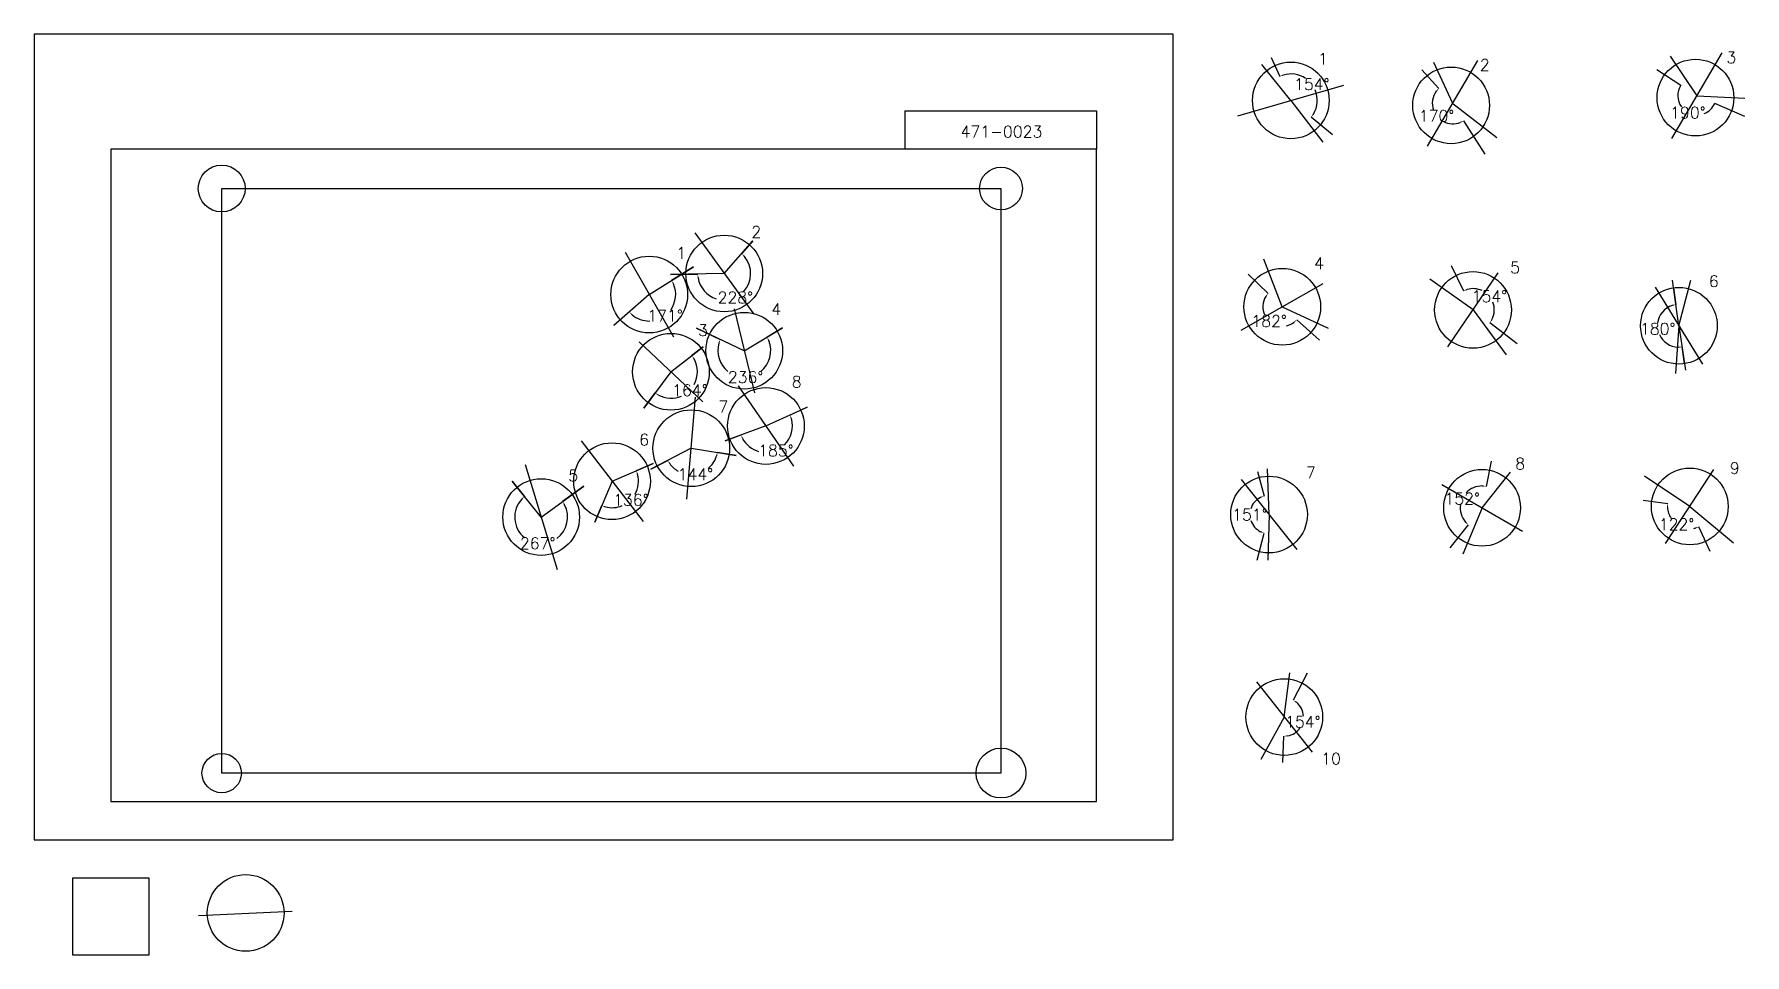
# Model space of a CAD drawing. Extents: x 0 to 2230150, y -150000 to 1050000.
import ezdxf

# ---------------------------------------------------------------- set-up
doc = ezdxf.new("R2010")
doc.units = 0
doc.header["$MEASUREMENT"] = 0
doc.layers.get('0').update_dxf_attribs({"linetype": 'CONTINUOUS'})
doc.layers.get('Defpoints').update_dxf_attribs({"linetype": 'CONTINUOUS'})
for name, color, linetype in [('_0-0_', 7, 'CONTINUOUS'), ('_0-1_V-nasSTD', 7, 'CONTINUOUS'), ('_0-2_番号', 7, 'CONTINUOUS'), ('ADD_LINE', 7, 'CONTINUOUS'), ('文字', 7, 'CONTINUOUS'), ('画像', 7, 'CONTINUOUS')]:
    doc.layers.add(name, color=color, linetype=linetype)
doc.layers.add('位置合わせ用', color=7, linetype='CONTINUOUS', plot=False)
doc.styles.get("Standard").update_dxf_attribs({"font": 'txt', "height": 15000, "bigfont": 'bigfont.shx'})
doc.dimstyles.get("Standard").update_dxf_attribs({"dimtxt": 0.18, "dimasz": 0.18, "dimexe": 0.18, "dimexo": 0.0625, "dimgap": 0.09, "dimtad": 0, "dimtih": 1, "dimtoh": 1, "dimdec": 4, "dimzin": 0, "dimdsep": 46, "dimtxsty": 'Standard', "dimcen": 0.09, "dimadec": 0, "dimazin": 0, "dimtfac": 1, "dimtdec": 4, "dimtofl": 0, "dimtmove": 0, "dimatfit": 3, "dimfxl": 1, "dimtolj": 1, "dimtzin": 0, "dimarcsym": 0})
picture_1 = doc.add_image_def('image1.jpg', size_in_pixel=(800, 600))

# ---------------------------------------------------------------- blocks, each defined once
blk = doc.blocks.new('-000-CCURVE_ORG002')
at = {"layer": '_0-0_', "color": 5, "linetype": 'Continuous'}
for p, q in [((30, -10), (10, -10)), ((10, -10), (10, -30)), ((30, -30), (30, -10)), ((10, -30), (30, -30))]:
    blk.add_line(p, q, dxfattribs=at)
blk = doc.blocks.new('-008-$$ATRU$$11$$背景色$$色$$0_0_0')
at = {"layer": '_0-2_番号'}
blk.add_blockref('-000-CCURVE_ORG002', (0, 0), dxfattribs=at)
blk = doc.blocks.new('*D27')
at = {"layer": 'ADD_LINE', "color": 0, "linetype": 'Continuous', "lineweight": -2}
for p, q in [((1612482, 1019756), (1623866, 995044)), ((1692790, 918934), (1664951, 941812))]:
    blk.add_line(p, q, dxfattribs=at)
for start, end in [(55.935441, 106.423298), (328.898292, 23.176446)]:
    blk.add_arc((1638300, 963714), 34496, start, end, dxfattribs=at)
at = {"layer": 'ADD_LINE', "color": 0}
for points in [[(1628254, 997582), (1628840, 996022), (1623866, 995045)], [(1667157, 946376), (1668518, 945414), (1664951, 941812)]]:
    blk.add_solid(points, dxfattribs=at)
at = {"layer": 'Defpoints', "color": 0}
for p in [(1612482, 1019756), (1638300, 963714), (1672046, 970868), (1692790, 918934)]:
    blk.add_point(p, dxfattribs=at)
at = {"layer": 'ADD_LINE', "color": 0, "linetype": 'Continuous', "insert": (1665608, 984790), "char_height": 15000, "attachment_point": 5}
blk.add_mtext('\\A1;154%%d', dxfattribs=at)
blk = doc.blocks.new('*D28')
at = {"color": 0, "linetype": 'Continuous', "lineweight": -2}
for p, q in [((1809179, 1003391), (1831324, 979396)), ((1891517, 893504), (1863720, 937271))]:
    blk.add_line(p, q, dxfattribs=at)
for start, end in [(143.458517, 199.177328), (242.968088, 291.666013)]:
    blk.add_arc((1849418, 959791), 26678, start, end, dxfattribs=at)
at = {"color": 0}
for points in [[(1828604, 975119), (1827364, 976233), (1831324, 979396)], [(1859646, 934256), (1858888, 935740), (1863721, 937271)]]:
    blk.add_solid(points, dxfattribs=at)
at = {"layer": 'Defpoints', "color": 0}
for p in [(1809179, 1003391), (1849418, 959791), (1823088, 955491), (1891518, 893504)]:
    blk.add_point(p, dxfattribs=at)
at = {"color": 0, "linetype": 'Continuous', "insert": (1828270, 943528), "char_height": 15000, "attachment_point": 5}
blk.add_mtext('\\A1;170%%d', dxfattribs=at)
blk = doc.blocks.new('*D31')
at = {"layer": 'ADD_LINE', "color": 0, "linetype": 'Continuous', "lineweight": -2}
for p, q in [((2115662, 1004203), (2146913, 983688)), ((2230150, 942907), (2190978, 959896))]:
    blk.add_line(p, q, dxfattribs=at)
for start, end in [(146.716384, 215.556167), (291.744567, 336.55299)]:
    blk.add_arc((2167922, 969896), 25131, start, end, dxfattribs=at)
at = {"layer": 'ADD_LINE', "color": 0}
for points in [[(2146913, 983688), (2146913, 983688), (2146913, 983688)], [(2190978, 959896), (2190978, 959896), (2190978, 959896)]]:
    blk.add_solid(points, dxfattribs=at)
at = {"layer": 'Defpoints', "color": 0}
for p in [(2115662, 1004204), (2167922, 969896), (2146156, 957332), (2230150, 942907)]:
    blk.add_point(p, dxfattribs=at)
at = {"layer": 'ADD_LINE', "color": 0, "linetype": 'Continuous', "insert": (2155982, 947782), "char_height": 15000, "attachment_point": 5}
blk.add_mtext('\\A1;190%%d', dxfattribs=at)
blk = doc.blocks.new('*D492')
at = {"color": 0, "linetype": 'Continuous', "lineweight": -2}
for p, q in [((1582560, 737261), (1608834, 712185)), ((1675657, 651191), (1646046, 677753))]:
    blk.add_line(p, q, dxfattribs=at)
for start, end in [(147.654398, 205.986177), (282.024317, 306.788949)]:
    blk.add_arc((1627174, 694681), 25352, start, end, dxfattribs=at)
at = {"color": 0}
for points in [[(1606412, 707733), (1605099, 708759), (1608834, 712185)], [(1642919, 673763), (1641794, 674993), (1646046, 677753)]]:
    blk.add_solid(points, dxfattribs=at)
at = {"layer": 'Defpoints', "color": 0}
for p in [(1582560, 737262), (1627174, 694681), (1602920, 687300), (1675658, 651190)]:
    blk.add_point(p, dxfattribs=at)
at = {"color": 0, "linetype": 'Continuous', "insert": (1609955, 676073), "char_height": 15000, "attachment_point": 5}
blk.add_mtext('\\A1;182%%d', dxfattribs=at)
blk = doc.blocks.new('*D493')
at = {"color": 0, "linetype": 'Continuous', "lineweight": -2}
for p, q in [((1847215, 748386), (1863522, 715452)), ((1933285, 646506), (1897834, 673710))]:
    blk.add_line(p, q, dxfattribs=at)
for start, end in [(64.877904, 105.999917), (332.840982, 21.383423)]:
    blk.add_arc((1875830, 690596), 27737, start, end, dxfattribs=at)
at = {"color": 0}
for points in [[(1867883, 718035), (1868485, 716481), (1863522, 715453)], [(1899804, 678380), (1901213, 677489), (1897835, 673710)]]:
    blk.add_solid(points, dxfattribs=at)
at = {"layer": 'Defpoints', "color": 0}
for p in [(1847214, 748386), (1887525, 715747), (1875830, 690596), (1933286, 646506)]:
    blk.add_point(p, dxfattribs=at)
at = {"color": 0, "linetype": 'Continuous', "insert": (1897257, 708209), "char_height": 15000, "attachment_point": 5}
blk.add_mtext('\\A1;154%%d', dxfattribs=at)
blk = doc.blocks.new('*D494')
at = {"color": 0, "linetype": 'Continuous', "lineweight": -2}
for p, q in [((2097719, 442479), (2129651, 438247)), ((2185031, 375777), (2170441, 407971))]:
    blk.add_line(p, q, dxfattribs=at)
for start, end in [(182.32444, 213.011449), (280.28229, 284.506363)]:
    blk.add_arc((2158450, 434431), 29051, start, end, dxfattribs=at)
at = {"color": 0}
for points in [[(2130255, 433215), (2128590, 433290), (2129651, 438247)], [(2166004, 405520), (2165449, 407092), (2170441, 407970)]]:
    blk.add_solid(points, dxfattribs=at)
at = {"layer": 'Defpoints', "color": 0}
for p in [(2097719, 442479), (2158450, 434431), (2134111, 418569), (2185032, 375776)]:
    blk.add_point(p, dxfattribs=at)
at = {"color": 0, "linetype": 'Continuous', "insert": (2141135, 411104), "char_height": 15000, "attachment_point": 5}
blk.add_mtext('\\A1;122%%d', dxfattribs=at)
blk = doc.blocks.new('*D495')
at = {"color": 0, "linetype": 'Continuous', "lineweight": -2}
for p, q in [((1899485, 493442), (1893065, 460614)), ((1845899, 380648), (1869761, 410403))]:
    blk.add_line(p, q, dxfattribs=at)
for start, end in [(88.997379, 136.834749), (170.916699, 221.208715)]:
    blk.add_arc((1887594, 432640), 28505, start, end, dxfattribs=at)
at = {"color": 0}
for points in [[(1888005, 460311), (1888181, 461969), (1893065, 460615)], [(1865573, 413259), (1866726, 414463), (1869761, 410403)]]:
    blk.add_solid(points, dxfattribs=at)
at = {"layer": 'Defpoints', "color": 0}
for p in [(1899486, 493442), (1869381, 454567), (1887594, 432640), (1845899, 380648)]:
    blk.add_point(p, dxfattribs=at)
at = {"color": 0, "linetype": 'Continuous', "insert": (1861739, 444640), "char_height": 15000, "attachment_point": 5}
blk.add_mtext('\\A1;152%%d', dxfattribs=at)
blk = doc.blocks.new('*D496')
at = {"color": 0, "linetype": 'Continuous', "lineweight": -2}
for p, q in [((1594921, 479957), (1603443, 448007)), ((1594453, 364310), (1603625, 399771))]:
    blk.add_line(p, q, dxfattribs=at)
for start, end in [(116.442259, 162.722612), (197.730428, 243.989803)]:
    blk.add_arc((1609870, 423913), 24936, start, end, dxfattribs=at)
at = {"color": 0}
for points in [[(1599060, 445461), (1598471, 447020), (1603443, 448007)], [(1598646, 400720), (1599223, 402284), (1603625, 399771)]]:
    blk.add_solid(points, dxfattribs=at)
at = {"layer": 'Defpoints', "color": 0}
for p in [(1594921, 479958), (1587247, 434403), (1609870, 423913), (1594453, 364310)]:
    blk.add_point(p, dxfattribs=at)
at = {"color": 0, "linetype": 'Continuous', "insert": (1584933, 423819), "char_height": 15000, "attachment_point": 5}
blk.add_mtext('\\A1;151%%d', dxfattribs=at)
blk = doc.blocks.new('*D497')
at = {"color": 0, "linetype": 'Continuous', "lineweight": -2}
for p, q in [((2137280, 719501), (2140368, 697666)), ((2151611, 620534), (2148379, 642348))]:
    blk.add_line(p, q, dxfattribs=at)
for start, end in [(108.314688, 172.816777), (204.310121, 268.164898)]:
    blk.add_arc((2144282, 669994), 27948, start, end, dxfattribs=at)
at = {"color": 0}
for points in [[(2135690, 695715), (2135310, 697337), (2140368, 697666)], [(2143435, 641228), (2143339, 642892), (2148379, 642348)]]:
    blk.add_solid(points, dxfattribs=at)
at = {"layer": 'Defpoints', "color": 0}
for p in [(2137280, 719501), (2144282, 669994), (2122350, 652671), (2151611, 620534)]:
    blk.add_point(p, dxfattribs=at)
at = {"color": 0, "linetype": 'Continuous', "insert": (2116623, 665988), "char_height": 15000, "attachment_point": 5}
blk.add_mtext('\\A1;180%%d', dxfattribs=at)
blk = doc.blocks.new('*D662')
at = {"color": 0, "linetype": 'Continuous', "lineweight": -2}
for p, q in [((1659684, 217062), (1641346, 182000)), ((1628066, 100544), (1629066, 134978))]:
    blk.add_line(p, q, dxfattribs=at)
for start, end in [(2.755917, 50.881259), (279.845571, 326.395586)]:
    blk.add_arc((1629789, 159904), 24936, start, end, dxfattribs=at)
at = {"color": 0}
for points in [[(1645980, 179947), (1645064, 178555), (1641346, 182001)], [(1633993, 136166), (1634112, 134504), (1629066, 134978)]]:
    blk.add_solid(points, dxfattribs=at)
at = {"layer": 'Defpoints', "color": 0}
for p in [(1659684, 217062), (1629789, 159904), (1648804, 143771), (1628066, 100544)]:
    blk.add_point(p, dxfattribs=at)
at = {"color": 0, "linetype": 'Continuous', "insert": (1653916, 153603), "char_height": 15000, "attachment_point": 5}
blk.add_mtext('\\A1;154%%d', dxfattribs=at)
blk = doc.blocks.new('*D665')
at = {"layer": 'ADD_LINE', "color": 0, "linetype": 'Continuous', "lineweight": -2}
for p, q in [((859417, 746934), (831003, 729029)), ((755488, 670085), (775862, 687918))]:
    blk.add_line(p, q, dxfattribs=at)
for start, end in [(324.247402, 23.905149), (229.507832, 271.027353)]:
    blk.add_arc((801819, 710638), 34496, start, end, dxfattribs=at)
at = {"layer": 'ADD_LINE', "color": 0}
for points in [[(834091, 725008), (832620, 724224), (831003, 729029)], [(780005, 684997), (778834, 683811), (775862, 687918)]]:
    blk.add_solid(points, dxfattribs=at)
at = {"layer": 'Defpoints', "color": 0}
for p in [(859418, 746934), (801819, 710638), (755488, 670084), (806741, 676495)]:
    blk.add_point(p, dxfattribs=at)
at = {"layer": 'ADD_LINE', "color": 0, "linetype": 'Continuous', "insert": (822437, 682983), "char_height": 15000, "attachment_point": 5}
blk.add_mtext('\\A1;171%%d', dxfattribs=at)
blk = doc.blocks.new('*D668')
at = {"layer": 'ADD_LINE', "color": 0, "linetype": 'Continuous', "lineweight": -2}
for p, q in [((936999, 780601), (922369, 763978)), ((829410, 736688), (865089, 737398))]:
    blk.add_line(p, q, dxfattribs=at)
for start, end in [(316.396305, 40.335896), (189.452209, 252.314588)]:
    blk.add_arc((899578, 738084), 34496, start, end, dxfattribs=at)
at = {"layer": 'ADD_LINE', "color": 0}
for points in [[(926467, 760996), (925278, 759828), (922369, 763979)], [(866380, 732496), (864721, 732342), (865089, 737398)]]:
    blk.add_solid(points, dxfattribs=at)
at = {"layer": 'Defpoints', "color": 0}
for p in [(936999, 780602), (829410, 736688), (899578, 738084), (930262, 722323)]:
    blk.add_point(p, dxfattribs=at)
at = {"layer": 'ADD_LINE', "color": 0, "linetype": 'Continuous', "insert": (914099, 706793), "char_height": 15000, "attachment_point": 5}
blk.add_mtext('\\A1;228%%d', dxfattribs=at)
blk = doc.blocks.new('*D671')
at = {"layer": 'ADD_LINE', "color": 0, "linetype": 'Continuous', "lineweight": -2}
for p, q in [((872065, 642366), (857476, 631093)), ((794794, 562549), (809559, 582349))]:
    blk.add_line(p, q, dxfattribs=at)
for start, end in [(331.078773, 29.380495), (241.600402, 293.299529)]:
    blk.add_arc((830180, 610002), 34496, start, end, dxfattribs=at)
at = {"layer": 'ADD_LINE', "color": 0}
for points in [[(860933, 627386), (859544, 626465), (857476, 631093)], [(814221, 580360), (813325, 578955), (809559, 582348)]]:
    blk.add_solid(points, dxfattribs=at)
at = {"layer": 'Defpoints', "color": 0}
for p in [(872065, 642366), (830180, 610002), (794794, 562548), (840891, 577211)]:
    blk.add_point(p, dxfattribs=at)
at = {"layer": 'ADD_LINE', "color": 0, "linetype": 'Continuous', "insert": (854780, 585820), "char_height": 15000, "attachment_point": 5}
blk.add_mtext('\\A1;164%%d', dxfattribs=at)
blk = doc.blocks.new('*D674')
at = {"layer": 'ADD_LINE', "color": 0, "linetype": 'Continuous', "lineweight": -2}
for p, q in [((863370, 666724), (894507, 652107)), ((975789, 667098), (955413, 655028))]:
    blk.add_line(p, q, dxfattribs=at)
for start, end in [(163.164608, 231.391691), (308.608309, 22.328045)]:
    blk.add_arc((925733, 637448), 34496, start, end, dxfattribs=at)
at = {"layer": 'ADD_LINE', "color": 0}
for points in [[(893494, 647140), (891938, 647737), (894507, 652107)], [(958388, 650925), (956897, 650182), (955413, 655028)]]:
    blk.add_solid(points, dxfattribs=at)
at = {"layer": 'Defpoints', "color": 0}
for p in [(863370, 666724), (975790, 667098), (925733, 637448), (905189, 609737)]:
    blk.add_point(p, dxfattribs=at)
at = {"layer": 'ADD_LINE', "color": 0, "linetype": 'Continuous', "insert": (927386, 602992), "char_height": 15000, "attachment_point": 5}
blk.add_mtext('\\A1;236%%d', dxfattribs=at)
blk = doc.blocks.new('*D677')
at = {"layer": 'ADD_LINE', "color": 0, "linetype": 'Continuous', "lineweight": -2}
for p, q in [((623285, 467375), (639294, 447492)), ((716698, 461063), (688854, 440873))]:
    blk.add_line(p, q, dxfattribs=at)
for start, end in [(137.152183, 230.694461), (306.324849, 27.634741)]:
    blk.add_arc((660928, 420623), 34496, start, end, dxfattribs=at)
at = {"layer": 'ADD_LINE', "color": 0}
for points in [[(636206, 443473), (635069, 444692), (639294, 447492)], [(692197, 437063), (690780, 436185), (688855, 440874)]]:
    blk.add_solid(points, dxfattribs=at)
at = {"layer": 'Defpoints', "color": 0}
for p in [(623285, 467375), (716698, 461064), (660928, 420623), (633699, 399445)]:
    blk.add_point(p, dxfattribs=at)
at = {"layer": 'ADD_LINE', "color": 0, "linetype": 'Continuous', "insert": (656362, 386431), "char_height": 15000, "attachment_point": 5}
blk.add_mtext('\\A1;267%%d', dxfattribs=at)
blk = doc.blocks.new('*D680')
at = {"layer": 'ADD_LINE', "color": 0, "linetype": 'Continuous', "lineweight": -2}
for p, q in [((807102, 490573), (784984, 480993)), ((730751, 413754), (739923, 435499))]:
    blk.add_line(p, q, dxfattribs=at)
for start, end in [(330.902927, 15.108062), (255.440739, 292.907614)]:
    blk.add_arc((753330, 467282), 34496, start, end, dxfattribs=at)
at = {"layer": 'ADD_LINE', "color": 0}
for points in [[(787420, 476548), (785847, 475998), (784984, 480993)], [(744926, 434683), (744391, 433105), (739923, 435498)]]:
    blk.add_solid(points, dxfattribs=at)
at = {"layer": 'Defpoints', "color": 0}
for p in [(807102, 490574), (753330, 467282), (766564, 435426), (730750, 413754)]:
    blk.add_point(p, dxfattribs=at)
at = {"layer": 'ADD_LINE', "color": 0, "linetype": 'Continuous', "insert": (777839, 443007), "char_height": 15000, "attachment_point": 5}
blk.add_mtext('\\A1;136%%d', dxfattribs=at)
blk = doc.blocks.new('*D683')
at = {"layer": 'ADD_LINE', "color": 0, "linetype": 'Continuous', "lineweight": -2}
for p, q in [((803824, 483079), (825996, 494527)), ((915306, 500878), (890700, 504853))]:
    blk.add_line(p, q, dxfattribs=at)
for start, end in [(309.638598, 342.512239), (215.62147, 240.351851)]:
    blk.add_arc((856646, 510354), 34496, start, end, dxfattribs=at)
at = {"layer": 'ADD_LINE', "color": 0}
for points in [[(829316, 490698), (827894, 489828), (825995, 494527)], [(890358, 499796), (888737, 500180), (890700, 504853)]]:
    blk.add_solid(points, dxfattribs=at)
at = {"layer": 'Defpoints', "color": 0}
for p in [(856646, 510354), (915306, 500878), (803824, 483079), (847804, 477011)]:
    blk.add_point(p, dxfattribs=at)
at = {"layer": 'ADD_LINE', "color": 0, "linetype": 'Continuous', "insert": (862082, 476289), "char_height": 15000, "attachment_point": 5}
blk.add_mtext('\\A1;144%%d', dxfattribs=at)
blk = doc.blocks.new('*D686')
at = {"layer": 'ADD_LINE', "color": 0, "linetype": 'Continuous', "lineweight": -2}
for p, q in [((1007584, 563646), (985371, 553572)), ((900785, 520084), (921519, 527586))]:
    blk.add_line(p, q, dxfattribs=at)
for start, end in [(314.861543, 16.085152), (208.20422, 254.019366)]:
    blk.add_arc((953956, 539323), 34496, start, end, dxfattribs=at)
at = {"layer": 'ADD_LINE', "color": 0}
for points in [[(987883, 549169), (986319, 548592), (985371, 553572)], [(924317, 523359), (922795, 522680), (921519, 527586)]]:
    blk.add_solid(points, dxfattribs=at)
at = {"layer": 'Defpoints', "color": 0}
for p in [(1007584, 563646), (953956, 539323), (900785, 520084), (948794, 505216)]:
    blk.add_point(p, dxfattribs=at)
at = {"layer": 'ADD_LINE', "color": 0, "linetype": 'Continuous', "insert": (966959, 507372), "char_height": 15000, "attachment_point": 5}
blk.add_mtext('\\A1;185%%d', dxfattribs=at)

msp = doc.modelspace()

# ---------------------------------------------------------------- linework, layer by layer
at = {"layer": '_0-1_V-nasSTD', "color": 7, "linetype": 'Continuous'}
for p, q in [((1485000, 1050000), (0, 1050000)), ((0, 1050000), (0, 0)), ((1485000, 1050000), (0, 1050000)), ((0, 1050000), (0, 0)), ((1485000, 0), (1485000, 1050000)), ((1485000, 0), (1485000, 1050000)), ((1135000, 950000), (1135000, 900000)), ((1135000, 950000), (1385000, 950000)), ((1385000, 950000), (1385000, 900000)), ((1385000, 900000), (100000, 900000)), ((100000, 900000), (100000, 50000)), ((1385000, 50000), (1385000, 900000)), ((100000, 50000), (1385000, 50000)), ((0, 0), (1485000, 0)), ((0, 0), (1485000, 0))]:
    msp.add_line(p, q, dxfattribs=at)
at = {"layer": 'ADD_LINE', "color": 5, "linetype": 'Continuous'}
for p, q in [((1638300.12759, 963713.94411), (1600657, 1010465.5)), ((1849417.68706, 959791.40858), (1824731.61592, 1013095)), ((2167921.53926, 969895.92252), (2133337.061, 1021586.01265)), ((1638300.12759, 963713.94411), (1680185.5, 909330)), ((1849417.68706, 959791.40858), (1907070.5, 915461)), ((2167921.53926, 969895.92252), (2230150.4375, 966693.63309)), ((899577.96916, 738083.96163), (936999, 780601.5)), ((801818.75, 710637.94411), (859417.5, 746934)), ((899577.96916, 738083.96163), (829410, 736687.5)), ((1627173.85936, 694681.42053), (1603053, 756584)), ((1875829.60478, 690595.69901), (1819695, 730821)), ((2144282.17651, 669993.66595), (2135874.84661, 729434.5)), ((2144282.17651, 669993.66595), (2159881.11393, 729434.5)), ((801818.75, 710637.94411), (755488, 670084.5)), ((1627173.85936, 694681.42053), (1686782, 666999.5)), ((1875829.60478, 690595.69901), (1919233, 631868.5)), ((2144282.17651, 669993.66595), (2139973.5, 607862)), ((2144282.17651, 669993.66595), (2152852.5, 612158.5)), ((925733.1608, 637447.93243), (863370, 666724)), ((925733.1608, 637447.93243), (975789.5, 667098.5)), ((830179.75, 610001.94411), (872065.12241, 642365.96422)), ((830179.75, 610001.94411), (794794, 562548.5)), ((953955.98739, 539322.88314), (1007584, 563646.5)), ((953955.98739, 539322.88314), (900785, 520083.5)), ((856646.1595, 510353.77629), (803823.5, 483079)), ((856646.1595, 510353.77629), (915306, 500878.5)), ((753330.25, 467281.94411), (807102, 490573.5)), ((1609869.59541, 423912.59025), (1607859.5021, 483624.43754)), ((1887594.19761, 432639.77192), (1924592.5, 479202.5)), ((2158449.59821, 434430.75199), (2099218, 473956.5)), ((660928.25, 420623.44411), (623285.12241, 467375)), ((660928.25, 420623.44411), (716698, 461063.5)), ((753330.25, 467281.94411), (730750.5, 413753.5)), ((1609869.59541, 423912.59025), (1608159.50179, 364310.06247)), ((1887594.19761, 432639.77192), (1862762, 372404)), ((2158449.59821, 434430.75199), (2215384.5, 387018.5)), ((1629789, 159904), (1636845.5, 217647.28885)), ((1629789, 159904), (1599375.79815, 104642.5))]:
    msp.add_line(p, q, dxfattribs=at)
at = {"layer": 'ADD_LINE', "color": 1, "linetype": 'Continuous'}
for p, q in [((1816519.43706, 903878.65858), (1882315.93706, 1015704.15858)), ((2135023.28926, 913983.17252), (2200819.78926, 1025808.67252)), ((1569397.37759, 943664.44411), (1707202.87759, 983763.44411)), ((861116.79837, 790925.95287), (938039.13995, 685241.97039)), ((770328.125, 765896.46795), (833309.375, 655379.42027)), ((1843082.10478, 642335.94901), (1908577.10478, 738855.44901)), ((1573690.48436, 664418.92053), (1680657.23436, 724943.92053)), ((2113351.05151, 720119.29095), (2175213.30151, 619868.04095)), ((912425.03183, 692233.4935), (939041.28978, 582662.37137)), ((788771.75, 649161.44411), (871587.75, 570842.44411)), ((917922.91729, 591757.35265), (989989.05749, 486888.41362)), ((850974.3177, 443706.6809), (862318.0013, 577000.87167)), ((712900.43879, 519937.94411), (793760.06121, 414625.94411)), ((640069, 489055.94411), (681787.5, 352190.94411)), ((1573599.84541, 469670.84025), (1646139.34541, 378154.34025)), ((2126994.59821, 386171.00199), (2189904.59821, 482690.50199)), ((1835025.69761, 463233.02192), (1940162.69761, 402046.52192)), ((1593519.25, 205662.25), (1666058.75, 114145.75)), ((214262.32302, -98799.56876), (336470.78129, -93322.43898))]:
    msp.add_line(p, q, dxfattribs=at)
at = {"layer": 'ADD_LINE', "color": 5, "linetype": 'ByBlock'}
for centre in [(1638300.12759, 963713.94411), (1847299.84098, 957259.81804), (2165803.69318, 967364.33199), (899577.96916, 738083.96163), (801818.75, 710637.94411), (1627173.85936, 694681.42053), (1875829.60478, 690595.69901), (2144282.17651, 669993.66595), (925733.1608, 637447.93243), (830179.75, 610001.94411), (953955.98739, 539322.88314), (856646.1595, 510353.77629), (753330.25, 467281.94411), (660928.25, 420623.44411), (1609869.59541, 423912.59025), (1887594.19761, 432639.77192), (2158449.59821, 434430.75199), (1629789, 159904), (275704.61091, -95468.83904)]:
    msp.add_circle(centre, 50000, dxfattribs=at)
at = {"layer": '位置合わせ用', "color": 5, "linetype": 'Continuous'}
for centre, radius in [((244424.4, 848880.595), 30579.2687), ((1260424.4, 848880.595), 27848.33235), ((244424.4, 86880.595), 25672.78835), ((1260424.4, 86880.595), 32483.49996)]:
    msp.add_circle(centre, radius, dxfattribs=at)

# ---------------------------------------------------------------- block references
at = {"layer": '_0-0_', "xscale": 5000, "yscale": 5000, "zscale": 5000}
msp.add_blockref('-008-$$ATRU$$11$$背景色$$色$$0_0_0', (0, 0), dxfattribs=at)

# ---------------------------------------------------------------- texts
at = {"layer": '文字', "color": 5, "linetype": 'Continuous'}
for s, p in [('3', (2206162.5, 1012123.5)), ('1', (1673664.84659, 1010338.61449)), ('2', (1884735.5, 1002469.5)), ('2', (934942.68816, 784708.63201)), ('1', (837183.469, 757262.61449)), ('4', (1668695.5, 743754)), ('5', (1924216.5, 738393)), ('6', (2183311.5, 720524.5)), ('4', (961097.8798, 684072.60281)), ('3', (865544.469, 656626.61449)), ('8', (987564.15024, 589460.66581)), ('7', (892010.8785, 556978.44666)), ('6', (788694.969, 513906.61449)), ('8', (1930840.69761, 482615.93968)), ('9', (2210625.69761, 476897.98348)), ('5', (696292.969, 467248.11449)), ('7', (1657991.59541, 471180.02727)), ('10', (1677911, 98195.5))]:
    msp.add_text(s, height=15000, dxfattribs=at).set_placement(p)
at = {"layer": '文字', "linetype": 'Continuous'}
msp.add_text('471-0023', height=15000, dxfattribs=at).set_placement((1207698.06436, 915464.91089))

# ---------------------------------------------------------------- dimensions: what is measured, and where the dimension line sits
at = {"color": 5, "linetype": 'Continuous'}
for base, center, p1, p2, picture, middle in [((1823088.23526, 955490.96023), (1849417.68706, 959791.40858), (1809178.77504, 1003391.05715), (1891517.5, 893504), '*D28', (1828269.9978, 943527.67201)), ((1602919.66927, 687300.1765), (1627173.85936, 694681.42053), (1582560, 737261.5), (1675657.5, 651190.5), '*D492', (1609955.37168, 676073.03042)), ((1887525.02456, 715746.55986), (1875829.60478, 690595.69901), (1847214.5, 748386.5), (1933285.5, 646506), '*D493', (1897256.73514, 708208.95339)), ((2122350.14113, 652670.99813), (2144282.17651, 669993.66595), (2137279.85621, 719500.91301), (2151611.40936, 620533.75951), '*D497', (2116622.71578, 665988.26601)), ((1869381.14317, 454567.03326), (1887594.19761, 432639.77192), (1899485.5, 493442.5), (1845899, 380648), '*D495', (1861738.50652, 444639.91276)), ((1587247.09662, 434402.94997), (1609869.59541, 423912.59025), (1594921, 479957.5), (1594452.55209, 364310), '*D496', (1584933.35154, 423818.56891)), ((2134111.47282, 418568.6119), (2158449.59821, 434430.75199), (2097719, 442479), (2185031.5, 375776.5), '*D494', (2141135.0292, 411103.5675)), ((1648803.90553, 143771.4718), (1629789, 159904), (1659684.47103, 217061.94462), (1628066.5, 100544), '*D662', (1653916.18486, 153602.8851))]:
    dim = msp.add_angular_dim_3p(base=base, center=center, p1=p1, p2=p2, dimstyle='Standard', override={"dimasz": 5000, "dimtmove": 2}, dxfattribs=at)
    dim.commit()
    dim.dimension.update_dxf_attribs({"geometry": picture, "text_midpoint": middle})
at = {"layer": 'ADD_LINE', "color": 5, "linetype": 'Continuous'}
for base, center, p1, p2, override, picture, middle in [((1672045.78438, 970867.8893), (1638300.12759, 963713.94411), (1612481.5, 1019756.5), (1692790, 918933.5), {"dimasz": 5000, "dimtmove": 2}, '*D27', (1665608.30751, 984790.2719)), ((2146156.07889, 957332.10205), (2167921.53926, 969895.92252), (2115661.5, 1004203.5), (2230150.5, 942906.93528), {"dimtmove": 2}, '*D31', (2155981.84538, 947781.93238)), ((930262.25348, 722322.52199), (899577.96916, 738083.96163), (936999, 780601.5), (829410, 736687.5), {"dimasz": 5000, "dimtmove": 2}, '*D668', (914098.61556, 706793.40216)), ((806740.55992, 676495.24253), (801818.75, 710637.94411), (859417.5, 746934), (755488, 670084.5), {"dimasz": 5000, "dimtmove": 2}, '*D665', (822437.33706, 682982.52599)), ((905189.40869, 609736.87809), (925733.1608, 637447.93243), (975789.5, 667098.5), (863370, 666724), {"dimasz": 5000, "dimtmove": 2}, '*D674', (927385.98729, 602991.92499)), ((840890.85705, 577211.38953), (830179.75, 610001.94411), (872065.12241, 642365.96422), (794794, 562548.5), {"dimasz": 5000, "dimtmove": 2}, '*D671', (854779.74039, 585819.53818)), ((948794.00407, 505215.66671), (953955.98739, 539322.88314), (1007584, 563646.5), (900785, 520083.5), {"dimasz": 5000, "dimtmove": 2}, '*D686', (966959.00229, 507371.82858)), ((847803.95889, 477010.65447), (856646.1595, 510353.77629), (915306, 500878.5), (803823.5, 483079), {"dimasz": 5000, "dimtmove": 2}, '*D683', (862082.21568, 476289.16742)), ((766564.05172, 435425.78653), (753330.25, 467281.94411), (807102, 490573.5), (730750.5, 413753.5), {"dimasz": 5000, "dimtmove": 2}, '*D680', (777838.88003, 443006.95002)), ((633699.30647, 399444.84835), (660928.25, 420623.44411), (716698, 461063.5), (623285.12241, 467375), {"dimasz": 5000, "dimtmove": 2}, '*D677', (656362.08102, 386431.36338))]:
    dim = msp.add_angular_dim_3p(base=base, center=center, p1=p1, p2=p2, dimstyle='Standard', override=override, dxfattribs=at)
    dim.commit()
    dim.dimension.update_dxf_attribs({"geometry": picture, "text_midpoint": middle})

# ---------------------------------------------------------------- pictures from other files: only their frames are drawn
at = {"layer": '画像', "color": 5, "linetype": 'Continuous'}
image = msp.add_image(picture_1, insert=(244424.4, 86880.595), size_in_units=(1016000, 762000), dxfattribs=at)
image.dxf.flags = 7

doc.saveas('drawing.dxf')
